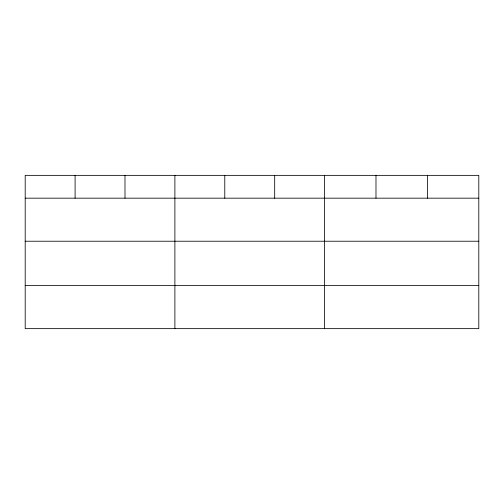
<?xml version="1.0" encoding="UTF-8"?>
<svg xmlns="http://www.w3.org/2000/svg" width="504" height="504" viewBox="0 0 504 504"><rect width="100%" height="100%" fill="white"/><g stroke="black" fill="none" stroke-linecap="round" stroke-linejoin="round"><path stroke-width="0.76" d="M478.8 241.227L478.8 175.361L25.2 175.361L25.2 328.639L478.8 328.639L478.8 241.227L25.2 241.227M25.2 198.173L478.8 198.173M25.2 285.585L478.8 285.585M427.392 175.361L427.392 198.173M375.984 175.361L375.984 198.173M324.576 175.361L324.576 328.639M274.68 175.361L274.68 198.173M224.784 175.361L224.784 198.173M174.888 175.361L174.888 328.639M124.992 175.361L124.992 198.173M75.096 175.361L75.096 198.173"/></g></svg>
